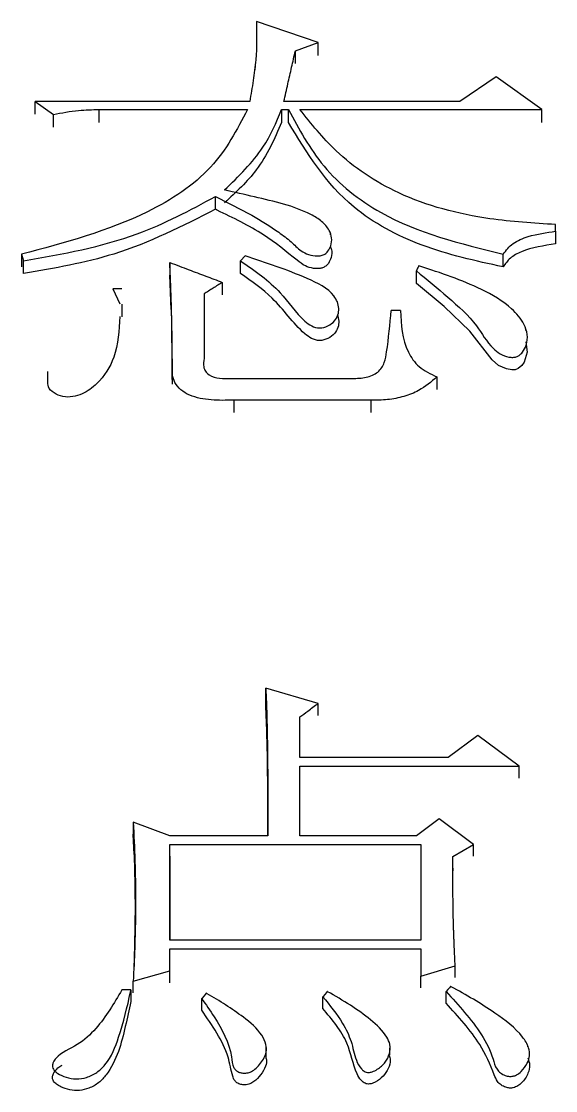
# Model space of a CAD drawing. Header units: millimetres. Extents: x 1953 to 4389, y 564 to 2287.
# Drawn here: x 2475.4 to 2477.93, y 2074.34 to 2079.41 of the extents above; entities that cross this region are included whole.
import ezdxf

# ---------------------------------------------------------------- set-up
doc = ezdxf.new("R2010")
doc.units = ezdxf.units.MM

msp = doc.modelspace()

# ---------------------------------------------------------------- linework, layer by layer
at = {"color": 7, "linetype": 'Continuous', "lineweight": 25}
for p, q in [((2476.8037, 2079.305), (2476.5116, 2079.4054)), ((2476.6955, 2079.2663), (2476.8037, 2079.305)), ((2476.8037, 2079.2439), (2476.8037, 2079.305)), ((2476.6955, 2079.2053), (2476.6955, 2079.2663)), ((2476.5045, 2079.1959), (2476.5028, 2079.1755)), ((2477.6474, 2079.1425), (2477.4743, 2079.0263)), ((2477.8638, 2078.9875), (2477.6474, 2079.1425)), ((2475.4623, 2079.0263), (2475.5489, 2078.9642)), ((2476.4791, 2079.0263), (2475.4623, 2079.0263)), ((2475.4623, 2078.9655), (2475.4623, 2079.0263)), ((2477.4743, 2079.0263), (2476.6414, 2079.0263)), ((2475.5489, 2078.9036), (2475.5489, 2078.9642)), ((2475.7652, 2078.9875), (2476.4683, 2078.9875)), ((2475.7652, 2078.9268), (2475.7652, 2078.9875)), ((2476.6306, 2078.9875), (2476.663, 2078.9875)), ((2476.6306, 2078.9875), (2476.6306, 2078.9268)), ((2476.663, 2078.9268), (2476.663, 2078.9875)), ((2476.7171, 2078.9875), (2477.8638, 2078.9875)), ((2477.8638, 2078.9268), (2477.8638, 2078.9875)), ((2476.3168, 2078.5148), (2476.3168, 2078.5752)), ((2477.9287, 2078.4112), (2477.9287, 2078.4424)), ((2476.8624, 2078.3942), (2476.8624, 2078.4006)), ((2477.9287, 2078.4112), (2477.9287, 2078.3513)), ((2475.3974, 2078.3017), (2475.4082, 2078.2704)), ((2475.3974, 2078.3017), (2475.3974, 2078.2419)), ((2476.4575, 2078.2939), (2476.4359, 2078.2704)), ((2477.6799, 2078.2419), (2477.6799, 2078.3017)), ((2475.4082, 2078.2107), (2475.4082, 2078.2704)), ((2476.1005, 2078.2626), (2476.1005, 2078.2028)), ((2476.1068, 2078.0403), (2476.1005, 2078.2025)), ((2477.2689, 2078.1635), (2477.2689, 2078.2235)), ((2475.83, 2078.1372), (2475.8631, 2078.0664)), ((2475.8734, 2078.1372), (2475.83, 2078.1372)), ((2476.3493, 2078.1685), (2476.3493, 2078.109)), ((2476.2628, 2078.1137), (2476.2628, 2077.8072)), ((2475.8749, 2078.0058), (2475.8749, 2078.0654)), ((2476.8936, 2078.0772), (2476.8936, 2078.0782)), ((2477.1931, 2078.0352), (2477.1498, 2078.0352)), ((2477.7881, 2077.9396), (2477.7881, 2077.9473)), ((2475.5207, 2077.7468), (2475.5207, 2077.6878)), ((2476.1114, 2077.7087), (2476.1114, 2077.7678)), ((2476.1114, 2077.7457), (2476.1114, 2077.6863)), ((2476.1114, 2077.7084), (2476.1113, 2077.7235)), ((2476.3926, 2077.7126), (2476.9659, 2077.7126)), ((2477.3662, 2077.7205), (2477.3662, 2077.6615)), ((2477.0525, 2077.6101), (2476.4034, 2077.6101)), ((2476.4034, 2077.6101), (2476.4034, 2077.5513)), ((2477.0525, 2077.6101), (2477.0525, 2077.5513)), ((2476.8037, 2076.1731), (2476.5549, 2076.2452)), ((2476.5549, 2076.1878), (2476.5549, 2076.2452)), ((2476.8037, 2076.116), (2476.8037, 2076.1731)), ((2476.7172, 2075.916), (2476.7172, 2076.1089)), ((2476.7172, 2076.0519), (2476.7172, 2076.1089)), ((2477.5609, 2076.0205), (2477.4203, 2075.916)), ((2477.7556, 2075.8757), (2477.5609, 2076.0205)), ((2477.4203, 2075.916), (2476.7172, 2075.916)), ((2476.7172, 2075.8757), (2477.7556, 2075.8757)), ((2476.7172, 2075.5451), (2476.7172, 2075.8757)), ((2476.7172, 2075.819), (2476.7172, 2075.8757)), ((2477.7556, 2075.819), (2477.7556, 2075.8757)), ((2476.1006, 2075.5451), (2475.9275, 2075.6097)), ((2475.9275, 2075.6097), (2475.9275, 2075.5531)), ((2477.377, 2075.6259), (2477.2688, 2075.5451)), ((2477.5393, 2075.5047), (2477.377, 2075.6259)), ((2475.9315, 2075.4568), (2475.9275, 2075.5531)), ((2476.5657, 2075.5451), (2476.1006, 2075.5451)), ((2477.2688, 2075.5451), (2476.7172, 2075.5451)), ((2476.1006, 2075.0511), (2476.1006, 2075.5047)), ((2476.1006, 2075.4485), (2476.1006, 2075.5047)), ((2477.2905, 2075.5047), (2477.2905, 2075.0511)), ((2477.4419, 2075.4481), (2477.5393, 2075.5047)), ((2477.5393, 2075.4485), (2477.5393, 2075.5047)), ((2476.1006, 2075.4483), (2476.1006, 2075.0511)), ((2477.4419, 2075.3918), (2477.4419, 2075.3802)), ((2476.1006, 2074.9048), (2476.1006, 2075.0105)), ((2476.1006, 2074.9548), (2476.1006, 2075.0105)), ((2477.2905, 2075.0105), (2477.2905, 2074.8804)), ((2475.9275, 2074.856), (2476.1006, 2074.9048)), ((2476.1006, 2074.8493), (2476.1006, 2074.9048)), ((2477.2905, 2074.8804), (2477.4527, 2074.9292)), ((2477.4527, 2074.8736), (2477.4527, 2074.9292)), ((2475.9275, 2074.8005), (2475.9275, 2074.856)), ((2477.2905, 2074.8249), (2477.2905, 2074.8804)), ((2475.9167, 2074.8153), (2475.8735, 2074.8153)), ((2475.9167, 2074.8153), (2475.9167, 2074.7599)), ((2477.4096, 2074.7517), (2477.4096, 2074.8072)), ((2476.252, 2074.7191), (2476.252, 2074.7746)), ((2476.8254, 2074.7272), (2476.8254, 2074.7827)), ((2476.5575, 2074.4929), (2476.5575, 2074.5484)), ((2477.1424, 2074.5585), (2477.1424, 2074.5606)), ((2477.1424, 2074.5052), (2477.1424, 2074.5383)), ((2477.7977, 2074.5457), (2477.7977, 2074.5488))]:
    msp.add_line(p, q, dxfattribs=at)
at = {"color": 7, "linetype": 'Continuous', "lineweight": 25, "flags": 128}
for points in [[(2476.4359, 2078.2107), (2476.4359, 2078.2322), (2476.4359, 2078.2513), (2476.4359, 2078.2704)], [(2477.7881, 2077.8874), (2477.7942, 2077.8384), (2477.7798, 2077.7906), (2477.7682, 2077.7738), (2477.7513, 2077.76), (2477.7368, 2077.7547), (2477.721, 2077.7535), (2477.6952, 2077.758), (2477.6583, 2077.7751), (2477.6286, 2077.8014), (2477.5227, 2077.9367), (2477.4013, 2078.0534), (2477.2689, 2078.1635), (2477.2689, 2078.1635)], [(2476.1006, 2075.5047), (2476.6955, 2075.5047), (2477.2905, 2075.5047)], [(2477.2905, 2075.0511), (2476.6955, 2075.0511), (2476.1006, 2075.0511)], [(2476.1006, 2075.0105), (2476.6955, 2075.0105), (2477.2905, 2075.0105)], [(2476.2736, 2074.799), (2476.2628, 2074.7868), (2476.252, 2074.7746)], [(2476.847, 2074.8071), (2476.8362, 2074.7949), (2476.8254, 2074.7827)], [(2477.4311, 2074.8316), (2477.4256, 2074.8254), (2477.4176, 2074.8163), (2477.4095, 2074.8072)]]:
    msp.add_lwpolyline(points, dxfattribs=at)
at = {"color": 7, "linetype": 'Continuous', "lineweight": 25}
for points, knots in [([(2476.5116, 2079.4054), (2476.5123, 2079.3447), (2476.5133, 2079.251), (2476.4963, 2079.1247), (2476.4849, 2079.0591), (2476.4791, 2079.0263)], [0, 0, 0, 0, 0.4788373, 0.7392205, 1, 1, 1, 1]), ([(2476.6414, 2079.0263), (2476.6476, 2079.0539), (2476.6597, 2079.1077), (2476.6778, 2079.1877), (2476.6896, 2079.2401), (2476.6955, 2079.2663)], [0, 0, 0, 0, 0.344184, 0.672092, 1, 1, 1, 1]), ([(2476.4683, 2078.9875), (2476.4187, 2078.8919), (2476.3175, 2078.6972), (2475.9363, 2078.4454), (2475.6033, 2078.3566), (2475.3974, 2078.3017)], [0, 0, 0, 0, 0.2692448, 0.5481753, 1, 1, 1, 1]), ([(2475.5489, 2078.9642), (2475.5886, 2078.9719), (2475.6598, 2078.9857), (2475.7329, 2078.987), (2475.7652, 2078.9875)], [0, 0, 0, 0, 0.558835, 1, 1, 1, 1]), ([(2476.3601, 2078.6064), (2476.4269, 2078.6713), (2476.5453, 2078.7863), (2476.6047, 2078.9264), (2476.6306, 2078.9875)], [0, 0, 0, 0, 0.563817, 1, 1, 1, 1]), ([(2476.663, 2078.9875), (2476.7123, 2078.8952), (2476.8121, 2078.7081), (2477.1479, 2078.4344), (2477.4765, 2078.3524), (2477.6799, 2078.3017)], [0, 0, 0, 0, 0.270771, 0.548729, 1, 1, 1, 1]), ([(2477.9287, 2078.4424), (2477.8244, 2078.449), (2477.5682, 2078.4652), (2477.1921, 2078.5639), (2476.8941, 2078.7661), (2476.7708, 2078.9204), (2476.7171, 2078.9875)], [0, 0, 0, 0, 0.214752, 0.527903, 0.794745, 1, 1, 1, 1]), ([(2476.6306, 2078.9265), (2476.5967, 2078.8487), (2476.5356, 2078.7086), (2476.4142, 2078.596), (2476.3601, 2078.5459)], [0, 0, 0, 0, 0.555147, 1, 1, 1, 1]), ([(2477.6799, 2078.2416), (2477.5496, 2078.2703), (2477.2924, 2078.3271), (2476.895, 2078.5417), (2476.7501, 2078.7821), (2476.663, 2078.9265)], [0, 0, 0, 0, 0.290646, 0.573901, 1, 1, 1, 1]), ([(2476.3168, 2078.5752), (2476.3749, 2078.5466), (2476.4792, 2078.4952), (2476.5972, 2078.4212), (2476.6745, 2078.3639), (2476.7133, 2078.3214), (2476.7576, 2078.299), (2476.7918, 2078.2923), (2476.8188, 2078.2947), (2476.837, 2078.3024), (2476.8533, 2078.3183), (2476.8662, 2078.3443), (2476.8704, 2078.379), (2476.8559, 2078.4202), (2476.8221, 2078.4597), (2476.7098, 2078.5264), (2476.5459, 2078.5631), (2476.4073, 2078.5954), (2476.3601, 2078.6064)], [0, 0, 0, 0, 0.1508023, 0.2709956, 0.3310658, 0.3838686, 0.4145429, 0.4453603, 0.4595077, 0.473787, 0.4897829, 0.5152396, 0.5501128, 0.5845227, 0.6315599, 0.6798073, 0.8910095, 1, 1, 1, 1]), ([(2475.4082, 2078.2704), (2475.593, 2078.3033), (2475.9198, 2078.3616), (2476.1965, 2078.5105), (2476.3168, 2078.5752)], [0, 0, 0, 0, 0.565186, 1, 1, 1, 1]), ([(2476.3168, 2078.5148), (2476.1607, 2078.4352), (2475.8792, 2078.2917), (2475.5534, 2078.2354), (2475.4082, 2078.2104)], [0, 0, 0, 0, 0.554508, 1, 1, 1, 1]), ([(2476.8605, 2078.3396), (2476.8629, 2078.3345), (2476.8708, 2078.3175), (2476.867, 2078.2886), (2476.8558, 2078.2618), (2476.8408, 2078.2455), (2476.8254, 2078.2367), (2476.8051, 2078.2326), (2476.7765, 2078.2344), (2476.7385, 2078.2459), (2476.6637, 2078.3049), (2476.5404, 2078.4075), (2476.3975, 2078.4751), (2476.3198, 2078.5133), (2476.3168, 2078.5148)], [0, 0, 0, 0, 0.026164, 0.087758, 0.135326, 0.162527, 0.184979, 0.207442, 0.242087, 0.295008, 0.361268, 0.645569, 0.986462, 1, 1, 1, 1]), ([(2477.6799, 2078.3017), (2477.6941, 2078.32), (2477.723, 2078.3574), (2477.8143, 2078.3942), (2477.8851, 2078.4047), (2477.9287, 2078.4112)], [0, 0, 0, 0, 0.268422, 0.549119, 1, 1, 1, 1]), ([(2477.9287, 2078.351), (2477.8729, 2078.3425), (2477.7957, 2078.3308), (2477.7111, 2078.2861), (2477.6901, 2078.2562), (2477.6799, 2078.2416)], [0, 0, 0, 0, 0.570927, 0.789593, 1, 1, 1, 1]), ([(2476.4359, 2078.2704), (2476.5035, 2078.2235), (2476.6233, 2078.1404), (2476.7013, 2078.0149), (2476.7703, 2077.9607), (2476.8113, 2077.9484), (2476.8521, 2077.9608), (2476.8823, 2077.9837), (2476.8995, 2078.0136), (2476.9023, 2078.0452), (2476.8962, 2078.0762), (2476.8617, 2078.1356), (2476.7039, 2078.213), (2476.5559, 2078.2616), (2476.4575, 2078.2939)], [0, 0, 0, 0, 0.207965, 0.368358, 0.401514, 0.432917, 0.464664, 0.497814, 0.528601, 0.558738, 0.58913, 0.619745, 0.747266, 1, 1, 1, 1]), ([(2476.1114, 2077.7678), (2476.1114, 2077.7729), (2476.1114, 2077.7806), (2476.1113, 2077.7908), (2476.1113, 2077.7985), (2476.1113, 2077.8062), (2476.1113, 2077.8138), (2476.1113, 2077.8215), (2476.1113, 2077.8292), (2476.1112, 2077.8368), (2476.1112, 2077.8445), (2476.1112, 2077.8522), (2476.1112, 2077.8598), (2476.1111, 2077.8675), (2476.1111, 2077.8752), (2476.111, 2077.8828), (2476.111, 2077.8905), (2476.111, 2077.8982), (2476.1109, 2077.9058), (2476.1108, 2077.9135), (2476.1108, 2077.9212), (2476.1107, 2077.9288), (2476.1106, 2077.9365), (2476.1105, 2077.9441), (2476.1104, 2077.9518), (2476.1103, 2077.9594), (2476.1102, 2077.9671), (2476.1101, 2077.9748), (2476.11, 2077.9824), (2476.1099, 2077.9901), (2476.1097, 2077.9977), (2476.1096, 2078.0054), (2476.1094, 2078.013), (2476.1093, 2078.0207), (2476.1091, 2078.0283), (2476.1089, 2078.036), (2476.1087, 2078.0436), (2476.1085, 2078.0513), (2476.1083, 2078.0589), (2476.1081, 2078.0666), (2476.1078, 2078.0742), (2476.1076, 2078.0818), (2476.1074, 2078.0895), (2476.1071, 2078.0971), (2476.1069, 2078.1048), (2476.1066, 2078.1124), (2476.1063, 2078.12), (2476.106, 2078.1277), (2476.1058, 2078.1353), (2476.1055, 2078.143), (2476.1052, 2078.1506), (2476.1049, 2078.1582), (2476.1046, 2078.1659), (2476.1043, 2078.1735), (2476.104, 2078.1811), (2476.1037, 2078.1888), (2476.1034, 2078.1964), (2476.103, 2078.204), (2476.1027, 2078.2117), (2476.1024, 2078.2193), (2476.1021, 2078.2269), (2476.1017, 2078.2345), (2476.1014, 2078.2422), (2476.101, 2078.2515), (2476.1007, 2078.2583), (2476.1005, 2078.2626)], [0, 0, 0, 0, 0.0309241, 0.0463862, 0.0618483, 0.0773103, 0.0927724, 0.1082345, 0.1236965, 0.1391586, 0.1546207, 0.1700827, 0.1855448, 0.2010069, 0.216469, 0.231931, 0.2473931, 0.2628552, 0.2783172, 0.2937793, 0.3092414, 0.3247034, 0.3401655, 0.3556276, 0.3710896, 0.3865517, 0.4020138, 0.4174758, 0.4329379, 0.4484, 0.4638621, 0.4793241, 0.4947862, 0.5102483, 0.5257103, 0.5411724, 0.5566345, 0.5720965, 0.5875586, 0.6030207, 0.6184828, 0.6339448, 0.6494069, 0.664869, 0.680331, 0.6957931, 0.7112552, 0.7267172, 0.7421793, 0.7576414, 0.7731034, 0.7885655, 0.8040276, 0.8194896, 0.8349517, 0.8504138, 0.8658758, 0.8813379, 0.8968, 0.9122621, 0.9277241, 0.9431862, 0.9586483, 0.9741103, 1, 1, 1, 1]), ([(2476.1005, 2078.2626), (2476.131, 2078.2511), (2476.1877, 2078.2297), (2476.2706, 2078.1983), (2476.3231, 2078.1785), (2476.3493, 2078.1685)], [0, 0, 0, 0, 0.367076, 0.683538, 1, 1, 1, 1]), ([(2477.2797, 2078.2469), (2477.2787, 2078.2449), (2477.2765, 2078.24), (2477.2729, 2078.2322), (2477.2702, 2078.2264), (2477.2688, 2078.2235)], [0, 0, 0, 0, 0.255027, 0.627514, 1, 1, 1, 1]), ([(2477.2689, 2078.2235), (2477.319, 2078.1821), (2477.4193, 2078.0992), (2477.5506, 2077.9807), (2477.6068, 2077.8766), (2477.6641, 2077.8282), (2477.6985, 2077.8148), (2477.7257, 2077.8122), (2477.7428, 2077.8149), (2477.759, 2077.8233), (2477.7766, 2077.8416), (2477.7923, 2077.8752), (2477.7982, 2077.9215), (2477.7758, 2077.9824), (2477.7095, 2078.0626), (2477.5413, 2078.1608), (2477.3833, 2078.2139), (2477.2817, 2078.2463), (2477.2797, 2078.2469)], [0, 0, 0, 0, 0.14, 0.280266, 0.380171, 0.409931, 0.439811, 0.452036, 0.462473, 0.472931, 0.488626, 0.51752, 0.558625, 0.598671, 0.668428, 0.787489, 0.99583, 1, 1, 1, 1]), ([(2476.8946, 2078.0154), (2476.8973, 2078.0054), (2476.9028, 2077.9853), (2476.8993, 2077.9539), (2476.8823, 2077.924), (2476.8521, 2077.9011), (2476.8113, 2077.8888), (2476.7702, 2077.901), (2476.6884, 2077.966), (2476.6077, 2078.0903), (2476.4888, 2078.1734), (2476.4359, 2078.2103)], [0, 0, 0, 0, 0.0505883, 0.1017812, 0.1540915, 0.2104419, 0.2644349, 0.3178425, 0.3742064, 0.7216359, 1, 1, 1, 1]), ([(2476.3493, 2078.1685), (2476.3349, 2078.1594), (2476.3061, 2078.1411), (2476.2772, 2078.1228), (2476.2628, 2078.1137)], [0, 0, 0, 0, 0.500001, 1, 1, 1, 1]), ([(2476.107, 2078.0412), (2476.1072, 2078.0329), (2476.1083, 2077.9987), (2476.1102, 2077.9108), (2476.1109, 2077.8308), (2476.1112, 2077.7798), (2476.1112, 2077.7564), (2476.1113, 2077.7395), (2476.1113, 2077.7294), (2476.1114, 2077.7227)], [0, 0, 0, 0, 0.1174582, 0.4836205, 0.7606087, 0.8754477, 0.9240034, 0.9499098, 1, 1, 1, 1]), ([(2476.9659, 2077.7126), (2476.9877, 2077.7135), (2477.0305, 2077.7152), (2477.0918, 2077.7395), (2477.1199, 2077.7885), (2477.136, 2077.8873), (2477.1437, 2077.9698), (2477.1498, 2078.0352)], [0, 0, 0, 0, 0.13003, 0.256202, 0.384291, 0.511395, 1, 1, 1, 1]), ([(2477.1931, 2078.0352), (2477.1971, 2077.9679), (2477.2026, 2077.8738), (2477.2766, 2077.7631), (2477.3359, 2077.7349), (2477.3662, 2077.7206)], [0, 0, 0, 0, 0.550462, 0.77054, 1, 1, 1, 1]), ([(2475.8631, 2078.0066), (2475.8603, 2077.9411), (2475.8554, 2077.8284), (2475.7781, 2077.7018), (2475.6996, 2077.6433), (2475.6417, 2077.6246), (2475.5929, 2077.6241), (2475.5517, 2077.6422), (2475.5245, 2077.6661), (2475.5235, 2077.6833), (2475.5232, 2077.6883)], [0, 0, 0, 0, 0.340171, 0.585886, 0.714037, 0.779697, 0.844791, 0.911179, 0.974209, 1, 1, 1, 1]), ([(2476.2628, 2077.8072), (2476.2609, 2077.7942), (2476.2581, 2077.774), (2476.2679, 2077.7471), (2476.2915, 2077.7241), (2476.3373, 2077.7113), (2476.374, 2077.7122), (2476.3926, 2077.7126)], [0, 0, 0, 0, 0.227751, 0.352705, 0.480942, 0.73722, 1, 1, 1, 1]), ([(2476.4034, 2077.6101), (2476.3679, 2077.6093), (2476.2973, 2077.6077), (2476.2084, 2077.6238), (2476.1509, 2077.6574), (2476.1138, 2077.703), (2476.1123, 2077.7425), (2476.1114, 2077.7678)], [0, 0, 0, 0, 0.261044, 0.518862, 0.648585, 0.774158, 1, 1, 1, 1]), ([(2477.3662, 2077.7205), (2477.3391, 2077.6973), (2477.2939, 2077.6586), (2477.2103, 2077.6256), (2477.1326, 2077.61), (2477.0793, 2077.6101), (2477.0525, 2077.6101)], [0, 0, 0, 0, 0.330967, 0.5510788, 0.7748601, 1, 1, 1, 1]), ([(2476.5549, 2076.2452), (2476.5552, 2076.2401), (2476.5557, 2076.23), (2476.5564, 2076.2173), (2476.557, 2076.2046), (2476.5575, 2076.1944), (2476.5582, 2076.1817), (2476.5586, 2076.1715), (2476.559, 2076.1613), (2476.5594, 2076.1511), (2476.5597, 2076.1409), (2476.5602, 2076.1231), (2476.5614, 2076.0696), (2476.5629, 2075.9982), (2476.5641, 2075.9165), (2476.5643, 2075.8654), (2476.5646, 2075.8296), (2476.5648, 2075.8118), (2476.5648, 2075.8015), (2476.5649, 2075.7913), (2476.565, 2075.7811), (2476.565, 2075.7683), (2476.5651, 2075.7581), (2476.5652, 2075.7453), (2476.5652, 2075.735), (2476.5652, 2075.7248), (2476.5653, 2075.7146), (2476.5653, 2075.7043), (2476.5654, 2075.6915), (2476.5654, 2075.6813), (2476.5654, 2075.6685), (2476.5655, 2075.6582), (2476.5655, 2075.648), (2476.5655, 2075.6377), (2476.5656, 2075.6275), (2476.5656, 2075.6173), (2476.5656, 2075.6096), (2476.5656, 2075.6032), (2476.5656, 2075.5968), (2476.5656, 2075.5916), (2476.5656, 2075.5852), (2476.5657, 2075.5801), (2476.5657, 2075.5737), (2476.5657, 2075.5686), (2476.5657, 2075.5634), (2476.5657, 2075.5561), (2476.5657, 2075.5499), (2476.5657, 2075.5451)], [0, 0, 0, 0, 0.021887, 0.043773, 0.054717, 0.076603, 0.087547, 0.109433, 0.120377, 0.13132, 0.153207, 0.16415, 0.207923, 0.383017, 0.470564, 0.558111, 0.601884, 0.623771, 0.634714, 0.645657, 0.667544, 0.678487, 0.700374, 0.711317, 0.733204, 0.744147, 0.755091, 0.776977, 0.787921, 0.809807, 0.820751, 0.842637, 0.853581, 0.864524, 0.886411, 0.897354, 0.908297, 0.919241, 0.924712, 0.935656, 0.941127, 0.952071, 0.957542, 0.968486, 0.973957, 0.979429, 1, 1, 1, 1]), ([(2476.5655, 2075.5507), (2476.5654, 2075.612), (2476.5653, 2075.6828), (2476.5645, 2075.7912), (2476.5639, 2075.9427), (2476.5587, 2076.0841), (2476.5549, 2076.1878)], [0, 0, 0, 0, 0.287541, 0.332064, 0.510157, 1, 1, 1, 1]), ([(2476.7172, 2076.1089), (2476.7295, 2076.118), (2476.7501, 2076.1333), (2476.779, 2076.1547), (2476.7954, 2076.1669), (2476.8037, 2076.1731)], [0, 0, 0, 0, 0.428366, 0.714182, 1, 1, 1, 1]), ([(2475.9275, 2075.6097), (2475.9303, 2075.5485), (2475.9335, 2075.4796), (2475.9362, 2075.3952), (2475.9381, 2075.3108), (2475.9399, 2075.1287), (2475.9323, 2074.9615), (2475.9275, 2074.856)], [0, 0, 0, 0, 0.2447343, 0.2753248, 0.336506, 0.5812465, 1, 1, 1, 1]), ([(2475.9314, 2075.4605), (2475.9338, 2075.3703), (2475.9375, 2075.235), (2475.934, 2075.0518), (2475.9317, 2074.9664), (2475.9306, 2074.9301), (2475.9302, 2074.917), (2475.93, 2074.9131), (2475.93, 2074.9111), (2475.93, 2074.911), (2475.93, 2074.911)], [0, 0, 0, 0, 0.5236705, 0.7849607, 0.9023825, 0.9678763, 0.9815328, 0.9879517, 0.99428, 1, 1, 1, 1]), ([(2477.4527, 2074.9292), (2477.4521, 2074.9434), (2477.4511, 2074.9647), (2477.45, 2074.9878), (2477.4495, 2075.0003), (2477.4491, 2075.0074), (2477.4487, 2075.0163), (2477.4484, 2075.0234), (2477.4481, 2075.0323), (2477.4478, 2075.0394), (2477.4474, 2075.0483), (2477.4471, 2075.0554), (2477.4468, 2075.0642), (2477.4465, 2075.0714), (2477.4462, 2075.0802), (2477.4459, 2075.0891), (2477.4456, 2075.098), (2477.4453, 2075.1069), (2477.445, 2075.1157), (2477.4447, 2075.1264), (2477.4444, 2075.1371), (2477.4442, 2075.1459), (2477.444, 2075.1548), (2477.4437, 2075.1672), (2477.4434, 2075.1814), (2477.4432, 2075.1939), (2477.4431, 2075.2027), (2477.443, 2075.2098), (2477.4428, 2075.2187), (2477.4427, 2075.2258), (2477.4426, 2075.2347), (2477.4425, 2075.2418), (2477.4425, 2075.2506), (2477.4424, 2075.2595), (2477.4423, 2075.2684), (2477.4422, 2075.2772), (2477.4422, 2075.2843), (2477.4421, 2075.2932), (2477.4421, 2075.3003), (2477.442, 2075.3091), (2477.442, 2075.3162), (2477.442, 2075.3251), (2477.442, 2075.3322), (2477.4419, 2075.341), (2477.4419, 2075.3481), (2477.4419, 2075.357), (2477.4419, 2075.3641), (2477.4419, 2075.3729), (2477.4419, 2075.38), (2477.4419, 2075.3889), (2477.4419, 2075.3959), (2477.4419, 2075.4048), (2477.4419, 2075.4119), (2477.4419, 2075.4207), (2477.4419, 2075.4278), (2477.4419, 2075.4375), (2477.4419, 2075.4437), (2477.4419, 2075.4481)], [0, 0, 0, 0, 0.082056, 0.123084, 0.133341, 0.153855, 0.164112, 0.184626, 0.194883, 0.215397, 0.225654, 0.246168, 0.256425, 0.276939, 0.287196, 0.30771, 0.328224, 0.338481, 0.358995, 0.379509, 0.400023, 0.420537, 0.430794, 0.451308, 0.492336, 0.51285, 0.523107, 0.543621, 0.553878, 0.574392, 0.584649, 0.605163, 0.61542, 0.635934, 0.656448, 0.666705, 0.687219, 0.697476, 0.71799, 0.728247, 0.748761, 0.759018, 0.779532, 0.789789, 0.810303, 0.82056, 0.841074, 0.851331, 0.871845, 0.882102, 0.902616, 0.912873, 0.933387, 0.943644, 0.964158, 0.974415, 1, 1, 1, 1]), ([(2475.8735, 2074.8152), (2475.8367, 2074.7519), (2475.7814, 2074.6566), (2475.6675, 2074.5508), (2475.5782, 2074.5161), (2475.5483, 2074.4743), (2475.5438, 2074.4578), (2475.5455, 2074.4446), (2475.5538, 2074.4312), (2475.5742, 2074.4148), (2475.6095, 2074.3996), (2475.6572, 2074.3908), (2475.7094, 2074.3987), (2475.7573, 2074.4225), (2475.8196, 2074.4834), (2475.8697, 2074.6166), (2475.9002, 2074.7366), (2475.916, 2074.812), (2475.9167, 2074.8153)], [0, 0, 0, 0, 0.1930812, 0.2901568, 0.3867544, 0.4079782, 0.4214469, 0.4325975, 0.4437544, 0.4622043, 0.496546, 0.5338287, 0.5720704, 0.6152668, 0.6592885, 0.7890274, 0.9907551, 1, 1, 1, 1]), ([(2476.252, 2074.7746), (2476.2718, 2074.7458), (2476.3313, 2074.6591), (2476.3917, 2074.5496), (2476.396, 2074.4577), (2476.4127, 2074.4338), (2476.4264, 2074.4253), (2476.443, 2074.4205), (2476.4619, 2074.4199), (2476.4838, 2074.4252), (2476.5153, 2074.4462), (2476.5415, 2074.4793), (2476.5605, 2074.5204), (2476.5575, 2074.5606), (2476.5285, 2074.6218), (2476.4302, 2074.7042), (2476.3359, 2074.7635), (2476.2748, 2074.7983), (2476.2736, 2074.799)], [0, 0, 0, 0, 0.107766, 0.324959, 0.382514, 0.397632, 0.412828, 0.427374, 0.444539, 0.463227, 0.487605, 0.551575, 0.589695, 0.627994, 0.678884, 0.799951, 0.99622, 1, 1, 1, 1]), ([(2476.8254, 2074.7827), (2476.8589, 2074.7418), (2476.913, 2074.6756), (2476.9637, 2074.5722), (2476.9764, 2074.4965), (2476.9992, 2074.4479), (2477.019, 2074.4305), (2477.0313, 2074.4248), (2477.0448, 2074.4234), (2477.0634, 2074.4274), (2477.0917, 2074.4422), (2477.1235, 2074.4705), (2477.1437, 2074.5122), (2477.1473, 2074.5549), (2477.1195, 2074.6129), (2477.0533, 2074.6757), (2476.9558, 2074.7447), (2476.8843, 2074.7862), (2476.8472, 2074.807), (2476.847, 2074.8071)], [0, 0, 0, 0, 0.157954, 0.255242, 0.35249, 0.401724, 0.417192, 0.427834, 0.438557, 0.45242, 0.478029, 0.52635, 0.573066, 0.619079, 0.658607, 0.768684, 0.881292, 0.999134, 1, 1, 1, 1]), ([(2477.4096, 2074.8072), (2477.4393, 2074.7747), (2477.529, 2074.6766), (2477.6175, 2074.5537), (2477.6429, 2074.4467), (2477.6665, 2074.421), (2477.6875, 2074.4093), (2477.7087, 2074.4044), (2477.7275, 2074.4054), (2477.7472, 2074.4129), (2477.7724, 2074.4326), (2477.7946, 2074.4639), (2477.8084, 2074.5031), (2477.8018, 2074.5474), (2477.755, 2074.6232), (2477.6258, 2074.7207), (2477.5042, 2074.7921), (2477.4319, 2074.8312), (2477.4311, 2074.8316)], [0, 0, 0, 0, 0.113222, 0.341327, 0.387566, 0.408095, 0.428648, 0.444625, 0.457844, 0.471063, 0.493511, 0.536211, 0.570053, 0.604097, 0.65629, 0.801568, 0.997978, 1, 1, 1, 1]), ([(2475.9167, 2074.7597), (2475.9079, 2074.7206), (2475.8813, 2074.6028), (2475.8468, 2074.4648), (2475.766, 2074.3736), (2475.7212, 2074.3485), (2475.673, 2074.3366), (2475.6264, 2074.3401), (2475.5897, 2074.3524), (2475.5643, 2074.367), (2475.5505, 2074.38), (2475.5444, 2074.3933), (2475.5444, 2074.4077), (2475.5521, 2074.4261), (2475.5676, 2074.4444), (2475.5833, 2074.4538), (2475.5899, 2074.4577)], [0, 0, 0, 0, 0.1718036, 0.5173011, 0.5845484, 0.6519699, 0.7065183, 0.7611844, 0.8156518, 0.8460406, 0.8711504, 0.8885915, 0.9060311, 0.9312879, 0.9710383, 1, 1, 1, 1]), ([(2477.7971, 2074.4932), (2477.801, 2074.4819), (2477.8094, 2074.4578), (2477.7986, 2074.415), (2477.7762, 2074.3818), (2477.7501, 2074.3598), (2477.7305, 2074.3506), (2477.7103, 2074.3493), (2477.6902, 2074.3534), (2477.6699, 2074.3636), (2477.6491, 2074.3834), (2477.6237, 2074.4514), (2477.5814, 2074.5473), (2477.4961, 2074.6578), (2477.4385, 2074.7203), (2477.4096, 2074.7517)], [0, 0, 0, 0, 0.0525499, 0.1115908, 0.1908537, 0.2206401, 0.2507381, 0.2728604, 0.2948678, 0.3274703, 0.3604468, 0.4106919, 0.6441261, 0.8211264, 1, 1, 1, 1]), ([(2476.5564, 2074.4926), (2476.5571, 2074.4902), (2476.561, 2074.4773), (2476.555, 2074.4482), (2476.5323, 2074.4134), (2476.5069, 2074.3845), (2476.4803, 2074.3688), (2476.4583, 2074.3644), (2476.4368, 2074.3665), (2476.4187, 2074.3738), (2476.4049, 2074.3877), (2476.3911, 2074.4293), (2476.3796, 2074.5071), (2476.3256, 2074.6122), (2476.2767, 2074.6832), (2476.252, 2074.7191)], [0, 0, 0, 0, 0.012913, 0.06939, 0.147433, 0.220659, 0.253871, 0.287424, 0.316964, 0.346986, 0.37308, 0.408413, 0.569926, 0.783056, 1, 1, 1, 1]), ([(2477.1407, 2074.5048), (2477.1426, 2074.4978), (2477.148, 2074.4772), (2477.1377, 2074.4416), (2477.1135, 2074.4047), (2477.0837, 2074.3822), (2477.059, 2074.3713), (2477.044, 2074.3683), (2477.0307, 2074.37), (2477.0182, 2074.3759), (2477.0017, 2074.3909), (2476.9683, 2074.4529), (2476.9555, 2074.5469), (2476.8914, 2074.6489), (2476.8475, 2074.7009), (2476.8254, 2074.7272)], [0, 0, 0, 0, 0.036468, 0.10746, 0.17993, 0.250304, 0.274435, 0.298772, 0.314747, 0.330684, 0.359233, 0.416925, 0.673858, 0.835309, 1, 1, 1, 1])]:
    msp.add_open_spline(points, degree=3, knots=knots, dxfattribs=at)

doc.saveas('drawing.dxf')
